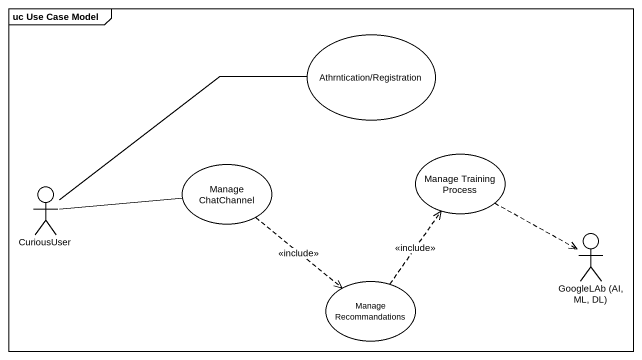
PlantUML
@startuml
mainframe uc Use Case Model
usecase "Athrntication/Registration" as Athrntication_Registration
usecase "Manage ChatChannel" as Manage_ChatChannel
usecase "Manage Training Process" as Manage_Training_Process
actor CuriousUser
actor "GoogleLAb (AI, ML, DL)" as GoogleLAb_AI_ML_DL
usecase "Manage Recommandations" as Manage_Recommandations
Manage_ChatChannel ..> Manage_Recommandations : <<include>>
Manage_Training_Process ..> GoogleLAb_AI_ML_DL
CuriousUser -right- Athrntication_Registration
CuriousUser -right- Manage_ChatChannel
Manage_Recommandations .up.> Manage_Training_Process : <<include>>
@enduml
